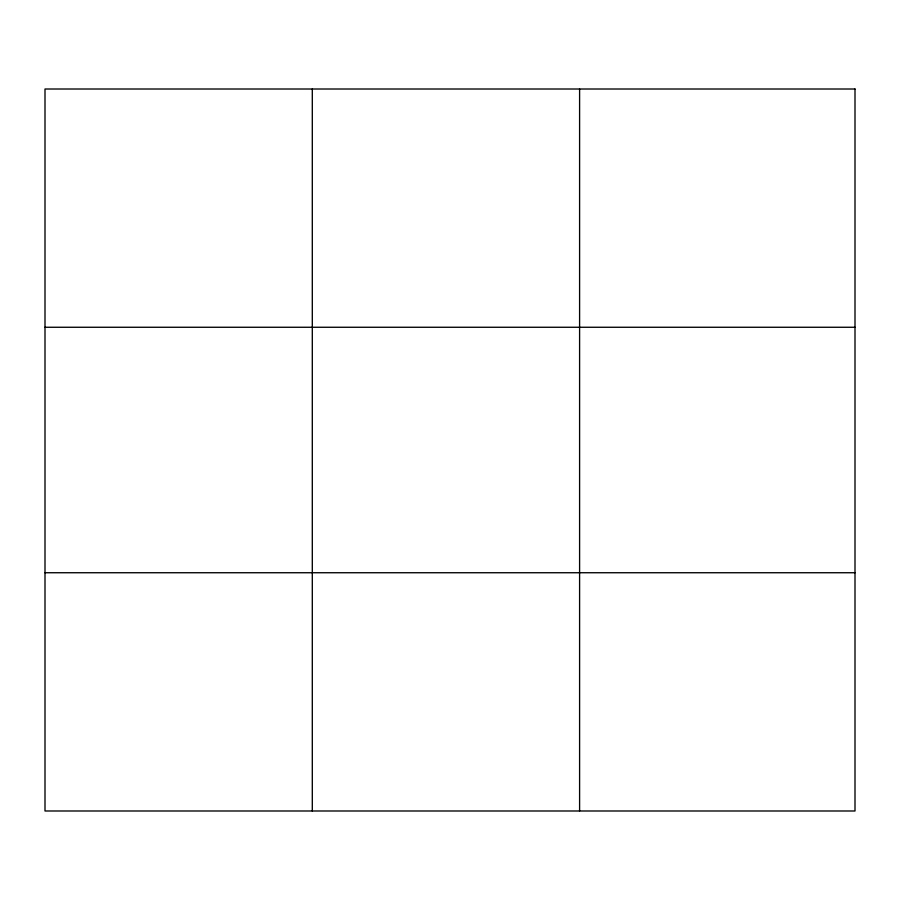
<?xml version="1.0" encoding="UTF-8"?>
<svg xmlns="http://www.w3.org/2000/svg" width="900" height="900" viewBox="0 0 900 900"><rect width="100%" height="100%" fill="white"/><g stroke="black" fill="none" stroke-linecap="round" stroke-linejoin="round"><path stroke-width="1.35" d="M312.3 810.99L312.3 89.01M579.6 810.99L579.6 89.01M45 327.262L855 327.262M45 572.738L855 572.738M855 89.01L855 810.99L45 810.99L45 89.01L855 89.01"/></g></svg>
